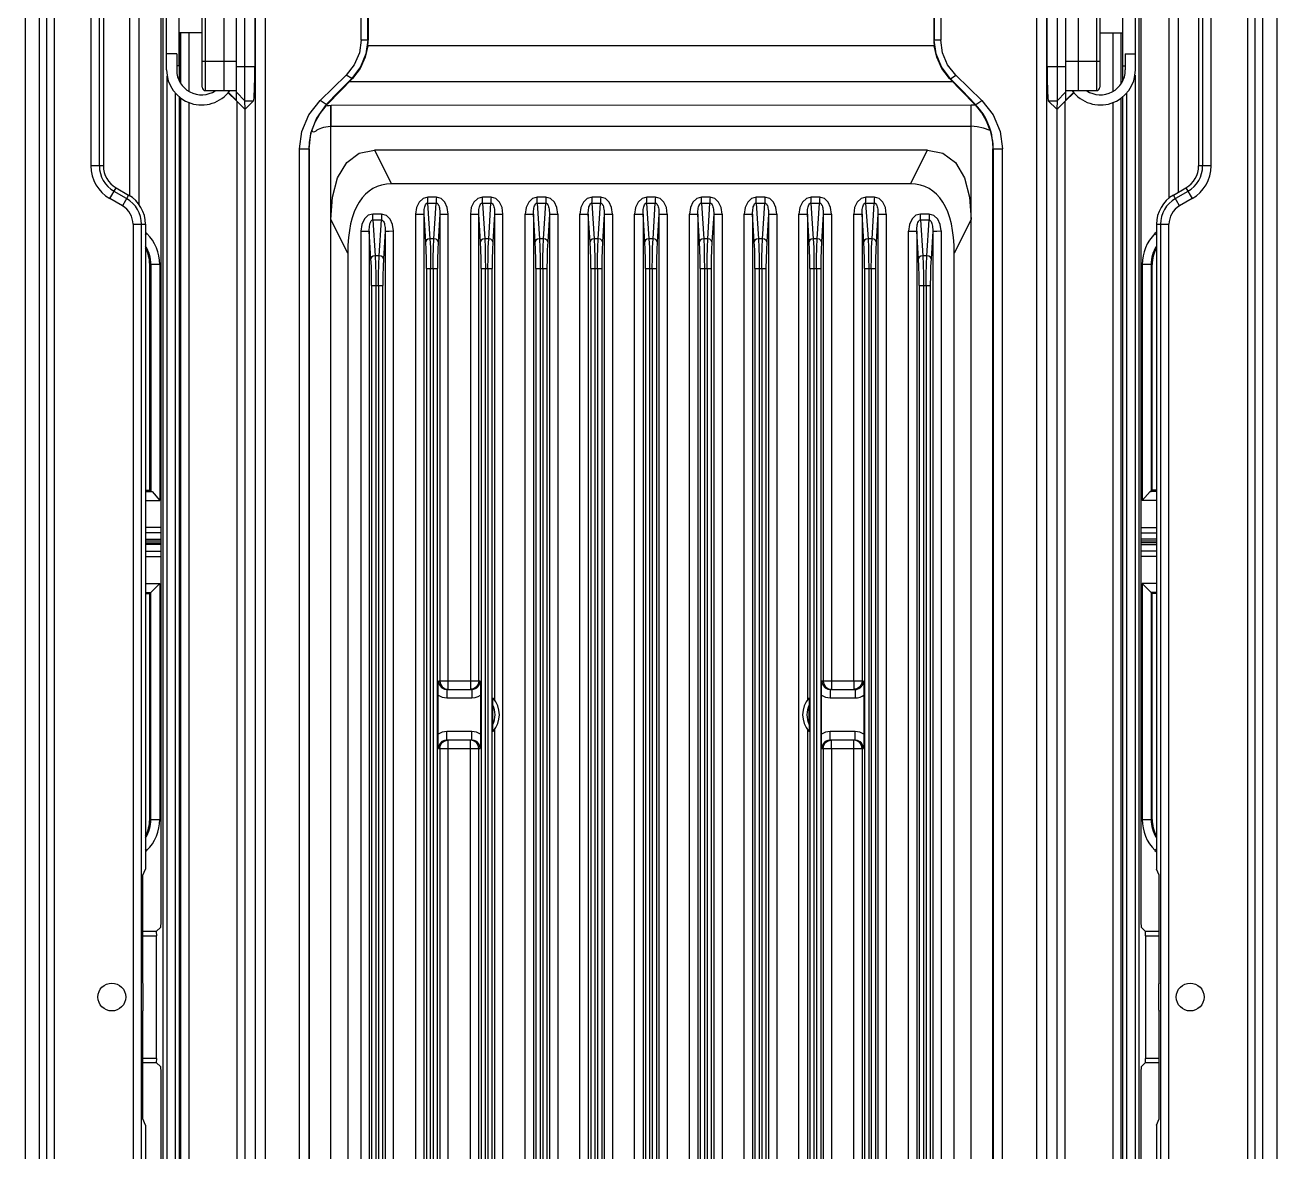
# Model space of a CAD drawing. Header units: millimetres. Extents: x -3132 to 28633, y 682 to 5849.
# Drawn here: x 23236.6 to 23385.2, y 2763.4 to 2897.1 of the extents above; entities that cross this region are included whole.
import ezdxf

# ---------------------------------------------------------------- set-up
doc = ezdxf.new("R2010")
doc.units = ezdxf.units.MM

# ---------------------------------------------------------------- blocks, each defined once
blk = doc.blocks.new('rtjg')
at = {"linetype": 'Continuous'}
for p, q in [((18415.09, 2752.42), (18415.09, 1775.2)), ((18416.76, 2753.42), (18416.76, 1774.2)), ((18417.67, 1775.24), (18417.67, 2752.38)), ((18561.11, 1775.24), (18561.11, 2752.38)), ((18562.02, 1774.2), (18562.02, 2753.42)), ((18563.69, 2752.42), (18563.69, 1775.2)), ((18442.39, 2659.79), (18442.39, 1966.32)), ((18443.62, 1965.24), (18443.62, 2659.79)), ((18455.81, 2659.79), (18455.81, 2573.36)), ((18522.97, 2659.79), (18522.97, 2573.36)), ((18535.16, 2659.79), (18535.16, 1965.24)), ((18536.38, 1966.32), (18536.38, 2659.79)), ((18547.53, 2617.81), (18547.53, 2469.11)), ((18547.34, 2391.65), (18547.34, 2615.97)), ((18431.25, 2469.11), (18431.25, 2614.81)), ((18431.44, 2611.8), (18431.44, 2395.82)), ((18418.59, 2401.86), (18418.59, 2605.76)), ((18560.19, 2605.76), (18560.19, 2401.86)), ((18431.89, 2569.81), (18431.89, 2602.81)), ((18433.39, 2570.31), (18433.39, 2602.81)), ((18545.39, 2570.31), (18545.39, 2602.81)), ((18546.89, 2569.81), (18546.89, 2602.81)), ((18440.19, 2566.18), (18440.19, 2601.44)), ((18441.19, 2566.17), (18441.19, 2601.44)), ((18537.59, 2601.44), (18537.59, 2566.17)), ((18538.59, 2601.44), (18538.59, 2566.18)), ((18422.91, 2600.39), (18422.91, 2558.43)), ((18423.91, 2558.43), (18423.91, 2600.39)), ((18424.39, 2600.39), (18424.39, 2558.43)), ((18436.11, 2567.76), (18436.11, 2599.86)), ((18436.51, 2567.36), (18436.51, 2600.26)), ((18438.69, 2600.26), (18438.69, 2567.36)), ((18540.09, 2600.26), (18540.09, 2567.36)), ((18542.27, 2600.26), (18542.27, 2567.36)), ((18542.67, 2599.86), (18542.67, 2567.76)), ((18554.39, 2600.39), (18554.39, 2558.43)), ((18554.87, 2600.39), (18554.87, 2558.43)), ((18555.87, 2558.43), (18555.87, 2600.39)), ((18442.36, 2597.45), (18442.36, 2570.17)), ((18455.77, 2573.36), (18455.76, 2596.89)), ((18523.02, 2596.89), (18523.01, 2573.36)), ((18536.42, 2570.17), (18536.42, 2597.45)), ((18454.99, 2573.36), (18454.99, 2594.71)), ((18523.79, 2594.71), (18523.79, 2573.36)), ((18427.54, 2554.83), (18427.54, 2587.71)), ((18428.61, 2588.49), (18428.61, 2553.79)), ((18550.9, 2554.56), (18550.9, 2587.75)), ((18551.97, 2586.98), (18551.97, 2555.3)), ((18436.11, 2574.21), (18433.39, 2574.21)), ((18433.41, 2568.51), (18433.41, 2574.21)), ((18433.56, 2574.21), (18433.56, 2568.21)), ((18434.56, 2567.27), (18434.56, 2574.21)), ((18542.67, 2574.21), (18545.39, 2574.21)), ((18544.21, 2574.21), (18544.21, 2567.27)), ((18545.21, 2568.21), (18545.21, 2574.21)), ((18545.37, 2574.21), (18545.37, 2568.51)), ((18455.77, 2573.36), (18454.99, 2573.36)), ((18523, 2572.68), (18455.78, 2572.68)), ((18523.79, 2573.36), (18522.97, 2573.36)), ((18433.09, 2571.72), (18431.89, 2571.72)), ((18433.09, 2571.72), (18433.09, 2569.81)), ((18436.11, 2570.86), (18440.19, 2570.86)), ((18538.59, 2570.86), (18542.67, 2570.86)), ((18545.69, 2571.72), (18545.69, 2569.81)), ((18545.69, 2571.72), (18546.89, 2571.72)), ((18433.39, 2570.31), (18433.09, 2570.31)), ((18442.36, 2570.17), (18440.19, 2570.17)), ((18538.59, 2570.17), (18536.42, 2570.17)), ((18545.39, 2570.31), (18545.69, 2570.31)), ((18431.96, 2396.3), (18431.96, 2569.08)), ((18450.11, 2566.19), (18453.2, 2569.19)), ((18453.95, 2568.8), (18450.98, 2565.77)), ((18453.87, 2568.81), (18453.2, 2569.19)), ((18453.59, 2568.44), (18525.19, 2568.44)), ((18453.87, 2568.81), (18453.95, 2568.8)), ((18524.83, 2568.8), (18524.91, 2568.81)), ((18524.83, 2568.8), (18527.79, 2565.77)), ((18524.95, 2568.77), (18525.57, 2569.19)), ((18525.57, 2569.19), (18528.67, 2566.19)), ((18546.84, 2569.21), (18546.84, 2392.11)), ((18432.91, 2567.1), (18432.91, 2396.28)), ((18433.41, 2396.78), (18433.41, 2566.61)), ((18433.56, 2566.49), (18433.56, 2396.54)), ((18436.51, 2567.36), (18440.19, 2567.36)), ((18440.22, 2566.12), (18439.18, 2567.15)), ((18439.2, 2567.17), (18440.19, 2566.18)), ((18440.19, 2567.17), (18441.19, 2566.17)), ((18538.59, 2567.17), (18537.59, 2566.17)), ((18539.6, 2567.15), (18538.55, 2566.11)), ((18538.59, 2567.36), (18542.27, 2567.36)), ((18538.59, 2566.18), (18539.58, 2567.17)), ((18545.21, 2392.36), (18545.21, 2566.49)), ((18545.37, 2566.61), (18545.37, 2392.6)), ((18545.87, 2392.1), (18545.87, 2567.1)), ((18434.56, 2395.97), (18434.56, 2565.94)), ((18440.22, 2566.12), (18440.22, 2395.97)), ((18441.21, 2565.16), (18441.19, 2566.17)), ((18441.19, 2566.17), (18442.22, 2566.17)), ((18441.19, 2565.16), (18441.21, 2565.16)), ((18442.22, 2566.17), (18441.22, 2565.17)), ((18441.22, 2396.44), (18441.22, 2565.17)), ((18450.85, 2565.72), (18450.11, 2566.19)), ((18450.98, 2565.77), (18450.85, 2565.73)), ((18450.98, 2565.77), (18450.92, 2565.7)), ((18451.38, 2565.63), (18451.39, 2563.13)), ((18451.39, 1961.97), (18451.39, 2565.63)), ((18451.44, 2565.64), (18527.39, 2565.66)), ((18527.39, 1964.49), (18527.39, 2565.67)), ((18527.79, 2565.77), (18527.89, 2565.66)), ((18527.88, 2565.77), (18527.79, 2565.77)), ((18527.93, 2565.73), (18528.67, 2566.19)), ((18536.53, 2566.17), (18537.57, 2565.17)), ((18536.53, 2566.17), (18537.59, 2566.17)), ((18537.56, 2565.16), (18537.56, 2392.26)), ((18537.59, 2566.17), (18537.57, 2565.16)), ((18537.57, 2565.16), (18537.58, 2565.16)), ((18538.55, 2391.78), (18538.55, 2566.11)), ((18544.21, 2565.94), (18544.21, 2391.78)), ((18451.39, 2563.13), (18527.39, 2563.13)), ((18447.66, 2329.38), (18447.66, 2560.47)), ((18447.66, 2560.47), (18448.82, 2560.47)), ((18448.77, 2560.47), (18448.77, 2329.38)), ((18448.82, 2560.47), (18448.82, 2329.38)), ((18529.96, 2329.38), (18529.96, 2560.47)), ((18529.96, 2560.47), (18530.01, 2560.47)), ((18530.01, 2560.47), (18530.01, 2329.38)), ((18530.01, 2560.47), (18531.12, 2560.47)), ((18531.12, 2329.38), (18531.12, 2560.47)), ((18456.58, 2560.31), (18458.58, 2556.3)), ((18522.2, 2560.31), (18456.58, 2560.31)), ((18520.2, 2556.3), (18522.2, 2560.31)), ((18424.39, 2558.43), (18422.91, 2558.43)), ((18555.87, 2558.43), (18554.39, 2558.43)), ((18520.2, 2556.3), (18458.58, 2556.3)), ((18425.15, 2554.55), (18425.89, 2555.83)), ((18426.65, 2553.68), (18425.15, 2554.55)), ((18427.15, 2554.55), (18425.65, 2555.41)), ((18425.89, 2555.83), (18427.39, 2554.96)), ((18427.39, 2554.96), (18426.65, 2553.68)), ((18462.89, 2554.22), (18462.89, 2554.72)), ((18463.92, 2554.72), (18462.89, 2554.72)), ((18463.92, 2554.72), (18463.89, 2554.47)), ((18463.89, 2554.47), (18463.89, 2554.02)), ((18469.39, 2554.22), (18469.39, 2554.72)), ((18470.42, 2554.72), (18469.39, 2554.72)), ((18470.42, 2554.72), (18470.39, 2554.47)), ((18470.39, 2554.47), (18470.39, 2554.02)), ((18475.89, 2554.22), (18475.89, 2554.72)), ((18476.92, 2554.72), (18475.89, 2554.72)), ((18476.92, 2554.72), (18476.89, 2554.47)), ((18476.89, 2554.47), (18476.89, 2554.02)), ((18482.39, 2554.22), (18482.39, 2554.72)), ((18483.42, 2554.72), (18482.39, 2554.72)), ((18483.42, 2554.72), (18483.39, 2554.47)), ((18483.39, 2554.47), (18483.39, 2554.02)), ((18488.89, 2554.22), (18488.89, 2554.72)), ((18489.92, 2554.72), (18488.89, 2554.72)), ((18489.92, 2554.72), (18489.89, 2554.47)), ((18489.89, 2554.47), (18489.89, 2554.02)), ((18496.42, 2554.72), (18495.39, 2554.72)), ((18496.42, 2554.72), (18496.39, 2554.47)), ((18496.39, 2554.47), (18496.39, 2554.02)), ((18501.89, 2554.22), (18501.89, 2554.72)), ((18502.92, 2554.72), (18501.89, 2554.72)), ((18502.92, 2554.72), (18502.89, 2554.47)), ((18502.89, 2554.47), (18502.89, 2554.02)), ((18508.39, 2554.22), (18508.39, 2554.72)), ((18509.42, 2554.72), (18508.39, 2554.72)), ((18509.42, 2554.72), (18509.39, 2554.47)), ((18509.39, 2554.47), (18509.39, 2554.02)), ((18514.89, 2554.22), (18514.89, 2554.72)), ((18515.92, 2554.72), (18514.89, 2554.72)), ((18515.92, 2554.72), (18515.89, 2554.47)), ((18515.89, 2554.47), (18515.89, 2554.02)), ((18551.39, 2554.96), (18552.89, 2555.83)), ((18552.13, 2553.68), (18551.39, 2554.96)), ((18553.13, 2555.41), (18551.63, 2554.55)), ((18553.63, 2554.55), (18552.13, 2553.68)), ((18552.89, 2555.83), (18553.63, 2554.55)), ((18462.87, 2554.02), (18462.89, 2554.22)), ((18462.87, 2554.02), (18463.15, 2549.77)), ((18462.87, 2554.02), (18463.89, 2554.02)), ((18463.63, 2549.77), (18463.89, 2554.02)), ((18469.37, 2554.02), (18469.39, 2554.22)), ((18469.37, 2554.02), (18469.65, 2549.77)), ((18469.37, 2554.02), (18470.39, 2554.02)), ((18470.13, 2549.77), (18470.39, 2554.02)), ((18475.87, 2554.02), (18475.89, 2554.22)), ((18475.87, 2554.02), (18476.15, 2549.77)), ((18475.87, 2554.02), (18476.89, 2554.02)), ((18476.63, 2549.77), (18476.89, 2554.02)), ((18482.37, 2554.02), (18482.39, 2554.22)), ((18482.37, 2554.02), (18482.65, 2549.77)), ((18482.37, 2554.02), (18483.39, 2554.02)), ((18483.13, 2549.77), (18483.39, 2554.02)), ((18488.87, 2554.02), (18488.89, 2554.22)), ((18488.87, 2554.02), (18489.15, 2549.77)), ((18488.87, 2554.02), (18489.89, 2554.02)), ((18489.63, 2549.77), (18489.89, 2554.02)), ((18495.37, 2554.02), (18495.65, 2549.77)), ((18495.37, 2554.02), (18496.39, 2554.02)), ((18496.13, 2549.77), (18496.39, 2554.02)), ((18501.87, 2554.02), (18501.89, 2554.22)), ((18501.87, 2554.02), (18502.15, 2549.77)), ((18501.87, 2554.02), (18502.89, 2554.02)), ((18502.63, 2549.77), (18502.89, 2554.02)), ((18508.37, 2554.02), (18508.39, 2554.22)), ((18508.37, 2554.02), (18508.65, 2549.77)), ((18508.37, 2554.02), (18509.39, 2554.02)), ((18509.13, 2549.77), (18509.39, 2554.02)), ((18514.87, 2554.02), (18514.89, 2554.22)), ((18514.87, 2554.02), (18515.15, 2549.77)), ((18514.87, 2554.02), (18515.89, 2554.02)), ((18515.63, 2549.77), (18515.89, 2554.02)), ((18427.91, 2551.5), (18427.91, 2410.12)), ((18427.91, 2551.5), (18429.39, 2551.5)), ((18428.91, 2410.12), (18428.91, 2551.5)), ((18429.39, 2551.5), (18429.39, 2474.98)), ((18453.39, 2548.07), (18451.39, 2552.08)), ((18456.37, 2552.02), (18456.39, 2552.22)), ((18456.37, 2552.02), (18456.65, 2547.77)), ((18456.37, 2552.02), (18457.39, 2552.02)), ((18456.39, 2552.22), (18456.39, 2552.72)), ((18457.42, 2552.72), (18456.39, 2552.72)), ((18457.13, 2547.77), (18457.39, 2552.02)), ((18457.42, 2552.72), (18457.39, 2552.47)), ((18457.39, 2552.47), (18457.39, 2552.02)), ((18461.45, 2552.7), (18461.45, 2277.94)), ((18461.45, 2552.7), (18462.45, 2552.7)), ((18462.65, 2549.42), (18462.45, 2552.7)), ((18462.45, 2277.94), (18462.45, 2552.7)), ((18464.33, 2552.7), (18464.13, 2549.42)), ((18464.33, 2552.7), (18464.33, 2497.31)), ((18465.32, 2496.31), (18465.32, 2552.72)), ((18467.95, 2552.7), (18467.95, 2497.31)), ((18467.95, 2552.7), (18468.95, 2552.7)), ((18469.15, 2549.42), (18468.95, 2552.7)), ((18468.95, 2497.31), (18468.95, 2552.7)), ((18470.83, 2552.7), (18470.63, 2549.42)), ((18470.83, 2552.7), (18470.83, 2495.05)), ((18471.82, 2277.94), (18471.82, 2552.72)), ((18474.45, 2277.94), (18474.45, 2552.7)), ((18474.45, 2552.7), (18475.45, 2552.7)), ((18475.65, 2549.42), (18475.45, 2552.7)), ((18475.45, 2552.7), (18475.45, 2277.94)), ((18477.33, 2552.7), (18477.13, 2549.42)), ((18477.33, 2552.7), (18477.33, 2277.94)), ((18478.32, 2552.72), (18478.32, 2277.94)), ((18480.95, 2277.94), (18480.95, 2552.7)), ((18480.95, 2552.7), (18481.95, 2552.7)), ((18481.95, 2552.7), (18481.95, 2277.94)), ((18482.15, 2549.42), (18481.95, 2552.7)), ((18483.83, 2552.7), (18483.63, 2549.42)), ((18483.83, 2552.7), (18483.83, 2277.94)), ((18484.82, 2552.72), (18484.82, 2277.94)), ((18487.45, 2277.94), (18487.45, 2552.7)), ((18487.45, 2552.7), (18488.45, 2552.7)), ((18488.45, 2552.7), (18488.45, 2277.94)), ((18488.65, 2549.42), (18488.45, 2552.7)), ((18490.33, 2552.7), (18490.13, 2549.42)), ((18490.33, 2552.7), (18490.33, 2277.94)), ((18491.32, 2552.72), (18491.32, 2277.94)), ((18493.95, 2277.94), (18493.95, 2552.7)), ((18493.95, 2552.7), (18494.95, 2552.7)), ((18495.15, 2549.42), (18494.95, 2552.7)), ((18494.95, 2552.7), (18494.95, 2277.94)), ((18496.83, 2552.7), (18496.63, 2549.42)), ((18496.83, 2552.7), (18496.83, 2277.94)), ((18497.82, 2552.72), (18497.82, 2277.94)), ((18500.45, 2277.94), (18500.45, 2552.7)), ((18500.45, 2552.7), (18501.45, 2552.7)), ((18501.65, 2549.42), (18501.45, 2552.7)), ((18501.45, 2552.7), (18501.45, 2277.94)), ((18503.33, 2552.7), (18503.13, 2549.42)), ((18503.33, 2552.7), (18503.33, 2277.94)), ((18504.32, 2552.72), (18504.32, 2277.94)), ((18506.95, 2277.94), (18506.95, 2552.7)), ((18506.95, 2552.7), (18507.95, 2552.7)), ((18508.15, 2549.42), (18507.95, 2552.7)), ((18507.95, 2552.7), (18507.95, 2495.05)), ((18509.83, 2552.7), (18509.63, 2549.42)), ((18509.83, 2552.7), (18509.83, 2497.31)), ((18510.82, 2552.72), (18510.82, 2496.31)), ((18513.45, 2497.31), (18513.45, 2552.7)), ((18513.45, 2552.7), (18514.45, 2552.7)), ((18514.45, 2552.7), (18514.45, 2497.31)), ((18514.65, 2549.42), (18514.45, 2552.7)), ((18516.33, 2552.7), (18516.13, 2549.42)), ((18516.33, 2552.7), (18516.33, 2277.94)), ((18517.32, 2552.72), (18517.32, 2277.94)), ((18521.37, 2552.02), (18521.39, 2552.22)), ((18521.37, 2552.02), (18521.65, 2547.77)), ((18521.37, 2552.02), (18522.39, 2552.02)), ((18521.39, 2552.22), (18521.39, 2552.72)), ((18522.42, 2552.72), (18521.39, 2552.72)), ((18522.13, 2547.77), (18522.39, 2552.02)), ((18522.42, 2552.72), (18522.39, 2552.47)), ((18522.39, 2552.47), (18522.39, 2552.02)), ((18527.39, 2552.08), (18525.39, 2548.07)), ((18549.39, 2551.5), (18549.39, 2474.98)), ((18549.39, 2551.5), (18550.87, 2551.5)), ((18549.87, 2551.5), (18549.87, 2410.12)), ((18550.87, 2410.12), (18550.87, 2551.5)), ((18429.56, 2550.39), (18429.39, 2550.57)), ((18429.39, 2550.22), (18429.56, 2550.39)), ((18454.95, 2550.7), (18454.95, 1976.9)), ((18454.95, 2550.7), (18455.95, 2550.7)), ((18455.95, 2550.7), (18455.95, 1976.92)), ((18456.15, 2547.42), (18455.95, 2550.7)), ((18457.83, 2550.7), (18457.63, 2547.42)), ((18457.83, 2550.7), (18457.83, 2275.76)), ((18458.83, 2275.76), (18458.82, 2550.72)), ((18519.95, 2275.76), (18519.95, 2550.7)), ((18519.95, 2550.7), (18520.95, 2550.7)), ((18520.95, 2550.7), (18520.95, 2275.76)), ((18521.15, 2547.42), (18520.95, 2550.7)), ((18522.83, 2550.7), (18522.63, 2547.42)), ((18522.83, 2550.7), (18522.83, 1976.92)), ((18523.82, 2550.72), (18523.82, 1976.92)), ((18549.39, 2550.57), (18549.21, 2550.39)), ((18549.21, 2550.39), (18549.39, 2550.22)), ((18463.63, 2549.77), (18463.15, 2549.77)), ((18470.13, 2549.77), (18469.65, 2549.77)), ((18476.63, 2549.77), (18476.15, 2549.77)), ((18483.13, 2549.77), (18482.65, 2549.77)), ((18489.63, 2549.77), (18489.15, 2549.77)), ((18496.13, 2549.77), (18495.65, 2549.77)), ((18502.63, 2549.77), (18502.15, 2549.77)), ((18509.13, 2549.77), (18508.65, 2549.77)), ((18515.63, 2549.77), (18515.15, 2549.77)), ((18453.39, 2548.07), (18453.39, 1979.55)), ((18457.13, 2547.77), (18456.65, 2547.77)), ((18522.13, 2547.77), (18521.65, 2547.77)), ((18525.39, 1979.55), (18525.39, 2548.07)), ((18429.89, 2519.94), (18429.89, 2546.73)), ((18431.08, 2546.73), (18429.89, 2546.73)), ((18430.03, 2546.73), (18430.03, 2519.81)), ((18431.08, 2546.73), (18431.08, 2518.72)), ((18462.73, 2546.24), (18462.73, 2282.63)), ((18462.73, 2546.24), (18464.04, 2546.24)), ((18463.23, 2282.63), (18463.23, 2546.24)), ((18463.54, 2546.24), (18463.54, 2282.63)), ((18464.04, 2282.63), (18464.04, 2546.24)), ((18469.23, 2546.24), (18469.23, 2282.63)), ((18469.23, 2546.24), (18470.54, 2546.24)), ((18469.73, 2282.63), (18469.73, 2546.24)), ((18470.04, 2546.24), (18470.04, 2282.63)), ((18470.54, 2282.63), (18470.54, 2546.24)), ((18475.73, 2546.24), (18475.73, 2282.63)), ((18475.73, 2546.24), (18477.04, 2546.24)), ((18476.23, 2546.24), (18476.23, 2282.63)), ((18476.54, 2546.24), (18476.54, 2282.63)), ((18477.04, 2546.24), (18477.04, 2282.63)), ((18482.23, 2546.24), (18482.23, 2282.63)), ((18482.23, 2546.24), (18483.54, 2546.24)), ((18482.73, 2546.24), (18482.73, 2282.63)), ((18483.04, 2546.24), (18483.04, 2282.63)), ((18483.54, 2546.24), (18483.54, 2282.63)), ((18488.73, 2546.24), (18488.73, 2282.63)), ((18488.73, 2546.24), (18490.04, 2546.24)), ((18489.23, 2546.24), (18489.23, 2282.63)), ((18489.54, 2546.24), (18489.54, 2282.63)), ((18490.04, 2546.24), (18490.04, 2282.63)), ((18495.23, 2546.24), (18495.23, 2282.63)), ((18495.23, 2546.24), (18496.54, 2546.24)), ((18495.73, 2546.24), (18495.73, 2282.63)), ((18496.04, 2546.24), (18496.04, 2282.63)), ((18496.54, 2546.24), (18496.54, 2282.63)), ((18501.73, 2546.24), (18501.73, 2282.63)), ((18501.73, 2546.24), (18503.04, 2546.24)), ((18502.23, 2546.24), (18502.23, 2282.63)), ((18502.54, 2546.24), (18502.54, 2282.63)), ((18503.04, 2546.24), (18503.04, 2282.63)), ((18508.23, 2546.24), (18508.23, 2282.63)), ((18508.23, 2546.24), (18509.54, 2546.24)), ((18508.73, 2546.24), (18508.73, 2282.63)), ((18509.04, 2546.24), (18509.04, 2282.63)), ((18509.54, 2546.24), (18509.54, 2282.63)), ((18514.73, 2546.24), (18514.73, 2282.63)), ((18514.73, 2546.24), (18516.04, 2546.24)), ((18515.23, 2546.24), (18515.23, 2282.63)), ((18515.54, 2546.24), (18515.54, 2282.63)), ((18516.04, 2546.24), (18516.04, 2282.63)), ((18547.7, 2546.73), (18547.7, 2518.72)), ((18548.88, 2546.73), (18547.7, 2546.73)), ((18548.75, 2546.73), (18548.75, 2519.81)), ((18548.88, 2519.94), (18548.88, 2546.73)), ((18456.23, 2544.24), (18456.23, 1983.38)), ((18456.23, 2544.24), (18457.54, 2544.24)), ((18456.73, 2544.24), (18456.73, 1983.38)), ((18457.04, 2544.24), (18457.04, 2275.52)), ((18457.54, 2275.52), (18457.54, 2544.24)), ((18521.23, 2544.24), (18521.23, 2275.52)), ((18521.23, 2544.24), (18522.54, 2544.24)), ((18521.73, 2544.24), (18521.73, 2275.52)), ((18522.04, 2544.24), (18522.04, 1983.38)), ((18522.54, 2544.24), (18522.54, 1983.38)), ((18429.39, 2519.94), (18429.89, 2519.94)), ((18429.39, 2519.8), (18430.16, 2519.8)), ((18429.89, 2519.94), (18430.03, 2519.81)), ((18430.03, 2519.81), (18430.16, 2519.8)), ((18430.16, 2519.8), (18431.08, 2518.72)), ((18548.62, 2519.8), (18547.7, 2518.72)), ((18548.62, 2519.8), (18548.75, 2519.81)), ((18549.39, 2519.8), (18548.62, 2519.8)), ((18548.75, 2519.81), (18548.88, 2519.94)), ((18549.39, 2519.94), (18548.88, 2519.94)), ((18429.39, 2518.72), (18431.08, 2518.72)), ((18549.39, 2518.72), (18547.7, 2518.72)), ((18431.25, 2515.53), (18429.39, 2515.53)), ((18431.25, 2514.91), (18429.39, 2514.91)), ((18547.53, 2515.53), (18549.39, 2515.53)), ((18547.53, 2514.91), (18549.39, 2514.91)), ((18429.39, 2514.13), (18431.25, 2514.13)), ((18431.25, 2513.91), (18429.39, 2513.91)), ((18429.39, 2513.71), (18431.25, 2513.71)), ((18431.25, 2513.49), (18429.39, 2513.49)), ((18549.39, 2514.13), (18547.53, 2514.13)), ((18549.39, 2513.91), (18547.53, 2513.91)), ((18549.39, 2513.71), (18547.53, 2513.71)), ((18547.53, 2513.49), (18549.39, 2513.49)), ((18429.39, 2512.71), (18431.25, 2512.71)), ((18429.39, 2512.09), (18431.25, 2512.09)), ((18549.39, 2512.71), (18547.53, 2512.71)), ((18549.39, 2512.09), (18547.53, 2512.09)), ((18429.39, 2508.9), (18431.08, 2508.9)), ((18431.08, 2508.9), (18431.08, 2480.89)), ((18547.7, 2508.9), (18547.7, 2480.89)), ((18549.39, 2508.9), (18547.7, 2508.9)), ((18429.39, 2507.81), (18430.02, 2507.81)), ((18429.39, 2507.68), (18429.89, 2507.68)), ((18429.89, 2507.68), (18430.03, 2507.82)), ((18429.89, 2480.89), (18429.89, 2507.68)), ((18430.03, 2480.89), (18430.02, 2507.82)), ((18548.76, 2507.82), (18548.75, 2480.89)), ((18549.39, 2507.82), (18548.76, 2507.82)), ((18548.88, 2480.89), (18548.88, 2507.68)), ((18549.39, 2507.68), (18548.88, 2507.68)), ((18464.14, 2496.91), (18464.17, 2497.31)), ((18469.11, 2497.31), (18464.17, 2497.31)), ((18509.64, 2496.91), (18509.67, 2497.31)), ((18514.61, 2497.31), (18509.67, 2497.31)), ((18464.11, 2491), (18464.11, 2495.62)), ((18464.94, 2496.39), (18465.18, 2496.34)), ((18465.17, 2496.31), (18465.17, 2495.31)), ((18465.17, 2496.31), (18468.11, 2496.31)), ((18465.17, 2495.31), (18468.11, 2495.31)), ((18467.95, 2496.39), (18467.95, 2496.31)), ((18468.33, 2496.39), (18468.1, 2496.34)), ((18468.11, 2496.31), (18468.11, 2495.31)), ((18469.17, 2496.04), (18469.17, 2495.62)), ((18469.17, 2495.62), (18469.17, 2491)), ((18509.61, 2491), (18509.61, 2495.62)), ((18510.44, 2496.39), (18510.68, 2496.34)), ((18510.67, 2496.31), (18510.67, 2495.31)), ((18510.67, 2496.31), (18513.61, 2496.31)), ((18510.67, 2495.31), (18513.61, 2495.31)), ((18513.45, 2496.39), (18513.45, 2496.31)), ((18513.83, 2496.39), (18513.6, 2496.34)), ((18513.61, 2496.31), (18513.61, 2495.31)), ((18514.67, 2496.04), (18514.67, 2495.62)), ((18514.67, 2495.62), (18514.67, 2491)), ((18470.61, 2492.16), (18470.61, 2494.46)), ((18508.17, 2492.16), (18508.17, 2494.46)), ((18464.11, 2490.58), (18464.11, 2491)), ((18465.17, 2490.31), (18465.17, 2491.31)), ((18468.11, 2491.31), (18465.17, 2491.31)), ((18468.11, 2490.31), (18468.11, 2491.31)), ((18470.83, 2491.57), (18470.83, 2336.05)), ((18507.95, 2491.57), (18507.95, 2336.05)), ((18509.61, 2490.58), (18509.61, 2491)), ((18510.67, 2490.31), (18510.67, 2491.31)), ((18513.61, 2491.31), (18510.67, 2491.31)), ((18513.61, 2490.31), (18513.61, 2491.31)), ((18464.17, 2489.31), (18469.11, 2489.31)), ((18464.33, 2489.31), (18464.33, 2338.31)), ((18464.95, 2490.23), (18465.18, 2490.28)), ((18468.11, 2490.31), (18465.17, 2490.31)), ((18465.33, 2490.23), (18465.32, 2490.31)), ((18465.32, 2337.31), (18465.32, 2489.31)), ((18467.95, 2338.31), (18467.95, 2490.31)), ((18468.33, 2490.23), (18468.1, 2490.28)), ((18468.95, 2338.31), (18468.95, 2489.31)), ((18469.14, 2489.71), (18469.11, 2489.31)), ((18509.67, 2489.31), (18514.61, 2489.31)), ((18509.83, 2489.31), (18509.83, 2338.31)), ((18510.45, 2490.23), (18510.68, 2490.28)), ((18513.61, 2490.31), (18510.67, 2490.31)), ((18510.83, 2490.23), (18510.82, 2490.31)), ((18510.82, 2489.31), (18510.82, 2337.31)), ((18513.45, 2338.31), (18513.45, 2490.31)), ((18513.83, 2490.23), (18513.6, 2490.28)), ((18514.45, 2489.31), (18514.45, 2338.31)), ((18514.64, 2489.71), (18514.61, 2489.31)), ((18429.89, 2480.89), (18431.08, 2480.89)), ((18547.7, 2480.89), (18548.88, 2480.89)), ((18429.56, 2477.22), (18429.39, 2477.4)), ((18429.39, 2477.05), (18429.56, 2477.22)), ((18549.39, 2477.4), (18549.21, 2477.22)), ((18549.21, 2477.22), (18549.39, 2477.05)), ((18429.09, 2474.26), (18429.39, 2474.98)), ((18429.09, 2461.47), (18429.09, 2474.26)), ((18549.69, 2474.26), (18549.39, 2474.98)), ((18549.69, 2461.47), (18549.69, 2474.26)), ((18430.67, 2467.57), (18429.09, 2467.57)), ((18429.09, 2467.09), (18430.69, 2467.09)), ((18430.67, 2467.57), (18431.19, 2468.09)), ((18430.67, 2467.57), (18430.69, 2467.09)), ((18430.69, 2452.53), (18430.69, 2467.09)), ((18547.59, 2468.09), (18548.1, 2467.57)), ((18548.09, 2467.09), (18548.1, 2467.57)), ((18548.09, 2467.09), (18548.09, 2452.53)), ((18548.09, 2467.09), (18549.69, 2467.09)), ((18549.69, 2467.57), (18548.1, 2467.57)), ((18429.11, 2461.37), (18429.09, 2461.47)), ((18429.11, 2458.25), (18429.11, 2461.37)), ((18549.69, 2461.47), (18549.67, 2461.37)), ((18549.67, 2458.25), (18549.67, 2461.37)), ((18429.09, 2458.15), (18429.11, 2458.25)), ((18429.09, 2445.36), (18429.09, 2458.15)), ((18549.67, 2458.25), (18549.69, 2458.15)), ((18549.69, 2445.36), (18549.69, 2458.15)), ((18430.69, 2452.53), (18429.09, 2452.53)), ((18429.09, 2452.05), (18430.67, 2452.05)), ((18430.69, 2452.53), (18430.67, 2452.05)), ((18431.19, 2451.53), (18430.67, 2452.05)), ((18548.1, 2452.05), (18547.59, 2451.53)), ((18548.1, 2452.05), (18548.09, 2452.53)), ((18549.69, 2452.53), (18548.09, 2452.53)), ((18548.1, 2452.05), (18549.69, 2452.05)), ((18431.25, 2392.81), (18431.25, 2450.51)), ((18547.53, 2450.51), (18547.53, 2389.81)), ((18429.39, 2444.63), (18429.09, 2445.36)), ((18429.39, 2444.63), (18429.39, 2410.12)), ((18549.39, 2444.63), (18549.69, 2445.36)), ((18549.39, 2444.63), (18549.39, 2410.12))]:
    blk.add_line(p, q, dxfattribs=at)
for points in [[(18454.99, 2573.36), (18454.77, 2571.83), (18454.16, 2570.41), (18453.2, 2569.19)], [(18455.76, 2573.36), (18455.55, 2571.72), (18454.91, 2570.17), (18453.87, 2568.81)], [(18455.78, 2572.68), (18455.48, 2571.32), (18454.87, 2570), (18453.95, 2568.8)], [(18524.83, 2568.8), (18523.91, 2570), (18523.3, 2571.32), (18523, 2572.68)], [(18524.91, 2568.81), (18523.86, 2570.18), (18523.23, 2571.72), (18523.02, 2573.36)], [(18525.57, 2569.19), (18524.6, 2570.43), (18524, 2571.85), (18523.79, 2573.36)], [(18536.42, 2570.17), (18536.43, 2568.67), (18536.46, 2567.39), (18536.5, 2566.52), (18536.55, 2566.17)], [(18453.87, 2568.81), (18452.33, 2567.24), (18450.85, 2565.73)], [(18527.88, 2565.77), (18526.36, 2567.33), (18524.91, 2568.81)], [(18440.21, 2566.11), (18440.51, 2565.82), (18440.76, 2565.58), (18440.95, 2565.39), (18441.1, 2565.25), (18441.19, 2565.16)], [(18447.66, 2560.47), (18447.94, 2562.51), (18448.76, 2564.47), (18450.11, 2566.19)], [(18450.85, 2565.72), (18449.68, 2564.1), (18448.99, 2562.29), (18448.77, 2560.47)], [(18450.79, 2565.57), (18450.09, 2564.66), (18449.54, 2563.69), (18449.15, 2562.67)], [(18450.92, 2565.7), (18450.86, 2565.64), (18450.79, 2565.57)], [(18450.79, 2565.57), (18451.01, 2565.58), (18451.2, 2565.59), (18451.44, 2565.64)], [(18527.39, 2565.66), (18527.56, 2565.67), (18527.73, 2565.67), (18527.89, 2565.66)], [(18530.01, 2560.47), (18530.01, 2560.74), (18529.99, 2561.04), (18529.96, 2561.38), (18529.9, 2561.74), (18529.83, 2562.13), (18529.72, 2562.56), (18529.58, 2563.02), (18529.38, 2563.51), (18529.13, 2564.04), (18528.81, 2564.59), (18528.4, 2565.17), (18527.88, 2565.77)], [(18529.64, 2562.64), (18529.22, 2563.72), (18528.64, 2564.74), (18527.89, 2565.66)], [(18528.67, 2566.19), (18530.02, 2564.47), (18530.84, 2562.51), (18531.12, 2560.47)], [(18537.58, 2565.16), (18537.68, 2565.25), (18537.82, 2565.39), (18538.02, 2565.58), (18538.27, 2565.82), (18538.55, 2566.11)], [(18448.82, 2560.47), (18448.85, 2561.21), (18448.96, 2561.95), (18449.15, 2562.67)], [(18449.15, 2562.67), (18449.22, 2562.53), (18449.35, 2562.48), (18449.5, 2562.52), (18449.65, 2562.6), (18449.78, 2562.7), (18449.93, 2562.8), (18450.12, 2562.88), (18450.33, 2562.96), (18450.56, 2563.02), (18450.8, 2563.07), (18451.07, 2563.1), (18451.39, 2563.13)], [(18529.64, 2562.64), (18528.87, 2562.91), (18528.12, 2563.08), (18527.39, 2563.13)], [(18529.64, 2562.64), (18529.82, 2561.93), (18529.92, 2561.2), (18529.96, 2560.47)], [(18451.39, 2552.08), (18451.58, 2554.72), (18452.19, 2557.02), (18453.27, 2558.84), (18454.76, 2559.95), (18456.58, 2560.31)], [(18522.2, 2560.31), (18524.04, 2559.93), (18525.52, 2558.83), (18526.59, 2557.03), (18527.2, 2554.73), (18527.39, 2552.08)], [(18462.89, 2554.72), (18462.33, 2554.57), (18461.87, 2554.14), (18461.56, 2553.49), (18461.45, 2552.7)], [(18465.32, 2552.72), (18465.21, 2553.49), (18464.92, 2554.12), (18464.48, 2554.55), (18463.92, 2554.72)], [(18469.39, 2554.72), (18468.83, 2554.57), (18468.37, 2554.14), (18468.06, 2553.49), (18467.95, 2552.7)], [(18471.82, 2552.72), (18471.71, 2553.49), (18471.42, 2554.12), (18470.98, 2554.55), (18470.42, 2554.72)], [(18475.89, 2554.72), (18475.33, 2554.57), (18474.87, 2554.14), (18474.56, 2553.49), (18474.45, 2552.7)], [(18478.32, 2552.72), (18478.21, 2553.49), (18477.92, 2554.12), (18477.48, 2554.55), (18476.92, 2554.72)], [(18482.39, 2554.72), (18481.83, 2554.57), (18481.37, 2554.14), (18481.06, 2553.49), (18480.95, 2552.7)], [(18484.82, 2552.72), (18484.71, 2553.49), (18484.42, 2554.12), (18483.98, 2554.55), (18483.42, 2554.72)], [(18488.89, 2554.72), (18488.33, 2554.57), (18487.87, 2554.14), (18487.56, 2553.49), (18487.45, 2552.7)], [(18491.32, 2552.72), (18491.21, 2553.49), (18490.92, 2554.12), (18490.48, 2554.55), (18489.92, 2554.72)], [(18495.39, 2554.72), (18494.83, 2554.57), (18494.37, 2554.14), (18494.06, 2553.49), (18493.95, 2552.7)], [(18495.37, 2554.02), (18495.39, 2554.22), (18495.39, 2554.72)], [(18497.82, 2552.72), (18497.71, 2553.49), (18497.42, 2554.12), (18496.98, 2554.55), (18496.42, 2554.72)], [(18501.89, 2554.72), (18501.33, 2554.57), (18500.87, 2554.14), (18500.56, 2553.49), (18500.45, 2552.7)], [(18504.32, 2552.72), (18504.21, 2553.49), (18503.92, 2554.12), (18503.48, 2554.55), (18502.92, 2554.72)], [(18508.39, 2554.72), (18507.83, 2554.57), (18507.37, 2554.14), (18507.06, 2553.49), (18506.95, 2552.7)], [(18510.82, 2552.72), (18510.71, 2553.49), (18510.42, 2554.12), (18509.98, 2554.55), (18509.42, 2554.72)], [(18514.89, 2554.72), (18514.33, 2554.57), (18513.87, 2554.14), (18513.56, 2553.49), (18513.45, 2552.7)], [(18517.32, 2552.72), (18517.21, 2553.49), (18516.92, 2554.12), (18516.48, 2554.55), (18515.92, 2554.72)], [(18462.45, 2552.7), (18462.45, 2552.91), (18462.46, 2553.1), (18462.47, 2553.27), (18462.5, 2553.43), (18462.53, 2553.57), (18462.58, 2553.7), (18462.63, 2553.82), (18462.69, 2553.91), (18462.77, 2553.99), (18462.87, 2554.02)], [(18463.89, 2554.02), (18463.99, 2553.99), (18464.08, 2553.93), (18464.14, 2553.83), (18464.2, 2553.72), (18464.24, 2553.59), (18464.27, 2553.44), (18464.3, 2553.28), (18464.32, 2553.11), (18464.33, 2552.91), (18464.33, 2552.7)], [(18468.95, 2552.7), (18468.95, 2552.91), (18468.96, 2553.1), (18468.97, 2553.27), (18469, 2553.43), (18469.03, 2553.57), (18469.08, 2553.7), (18469.13, 2553.82), (18469.19, 2553.91), (18469.27, 2553.99), (18469.37, 2554.02)], [(18470.39, 2554.02), (18470.49, 2553.99), (18470.58, 2553.93), (18470.64, 2553.83), (18470.7, 2553.72), (18470.74, 2553.59), (18470.77, 2553.44), (18470.8, 2553.28), (18470.82, 2553.11), (18470.83, 2552.91), (18470.83, 2552.7)], [(18475.45, 2552.7), (18475.45, 2552.91), (18475.46, 2553.1), (18475.47, 2553.27), (18475.5, 2553.43), (18475.53, 2553.57), (18475.58, 2553.7), (18475.63, 2553.82), (18475.69, 2553.91), (18475.77, 2553.99), (18475.87, 2554.02)], [(18476.89, 2554.02), (18476.99, 2553.99), (18477.08, 2553.93), (18477.14, 2553.83), (18477.2, 2553.72), (18477.24, 2553.59), (18477.27, 2553.44), (18477.3, 2553.28), (18477.32, 2553.11), (18477.33, 2552.91), (18477.33, 2552.7)], [(18481.95, 2552.7), (18481.95, 2552.91), (18481.96, 2553.1), (18481.97, 2553.27), (18482, 2553.43), (18482.03, 2553.57), (18482.08, 2553.7), (18482.13, 2553.82), (18482.19, 2553.91), (18482.27, 2553.99), (18482.37, 2554.02)], [(18483.39, 2554.02), (18483.49, 2553.99), (18483.58, 2553.93), (18483.64, 2553.83), (18483.7, 2553.72), (18483.74, 2553.59), (18483.77, 2553.44), (18483.8, 2553.28), (18483.82, 2553.11), (18483.83, 2552.91), (18483.83, 2552.7)], [(18488.45, 2552.7), (18488.45, 2552.91), (18488.46, 2553.1), (18488.47, 2553.27), (18488.5, 2553.43), (18488.53, 2553.57), (18488.58, 2553.7), (18488.63, 2553.82), (18488.69, 2553.91), (18488.77, 2553.99), (18488.87, 2554.02)], [(18489.89, 2554.02), (18489.99, 2553.99), (18490.08, 2553.93), (18490.14, 2553.83), (18490.2, 2553.72), (18490.24, 2553.59), (18490.27, 2553.44), (18490.3, 2553.28), (18490.32, 2553.11), (18490.33, 2552.91), (18490.33, 2552.7)], [(18494.95, 2552.7), (18494.95, 2552.91), (18494.96, 2553.1), (18494.97, 2553.27), (18495, 2553.43), (18495.03, 2553.57), (18495.08, 2553.7), (18495.13, 2553.82), (18495.19, 2553.91), (18495.27, 2553.99), (18495.37, 2554.02)], [(18496.39, 2554.02), (18496.49, 2553.99), (18496.58, 2553.93), (18496.64, 2553.83), (18496.7, 2553.72), (18496.74, 2553.59), (18496.77, 2553.44), (18496.8, 2553.28), (18496.82, 2553.11), (18496.83, 2552.91), (18496.83, 2552.7)], [(18501.45, 2552.7), (18501.45, 2552.91), (18501.46, 2553.1), (18501.47, 2553.27), (18501.5, 2553.43), (18501.53, 2553.57), (18501.58, 2553.7), (18501.63, 2553.82), (18501.69, 2553.91), (18501.77, 2553.99), (18501.87, 2554.02)], [(18502.89, 2554.02), (18502.99, 2553.99), (18503.08, 2553.93), (18503.14, 2553.83), (18503.2, 2553.72), (18503.24, 2553.59), (18503.27, 2553.44), (18503.3, 2553.28), (18503.32, 2553.11), (18503.33, 2552.91), (18503.33, 2552.7)], [(18507.95, 2552.7), (18507.95, 2552.91), (18507.96, 2553.1), (18507.97, 2553.27), (18508, 2553.43), (18508.03, 2553.57), (18508.08, 2553.7), (18508.13, 2553.82), (18508.19, 2553.91), (18508.27, 2553.99), (18508.37, 2554.02)], [(18509.39, 2554.02), (18509.49, 2553.99), (18509.58, 2553.93), (18509.64, 2553.83), (18509.7, 2553.72), (18509.74, 2553.59), (18509.77, 2553.44), (18509.8, 2553.28), (18509.82, 2553.11), (18509.83, 2552.91), (18509.83, 2552.7)], [(18514.45, 2552.7), (18514.45, 2552.91), (18514.46, 2553.1), (18514.47, 2553.27), (18514.5, 2553.43), (18514.53, 2553.57), (18514.58, 2553.7), (18514.63, 2553.82), (18514.69, 2553.91), (18514.77, 2553.99), (18514.87, 2554.02)], [(18515.89, 2554.02), (18515.99, 2553.99), (18516.08, 2553.93), (18516.14, 2553.83), (18516.2, 2553.72), (18516.24, 2553.59), (18516.27, 2553.44), (18516.3, 2553.28), (18516.32, 2553.11), (18516.33, 2552.91), (18516.33, 2552.7)], [(18456.39, 2552.72), (18455.83, 2552.57), (18455.37, 2552.14), (18455.06, 2551.49), (18454.95, 2550.7)], [(18455.95, 2550.7), (18455.95, 2550.91), (18455.96, 2551.1), (18455.97, 2551.27), (18456, 2551.43), (18456.03, 2551.57), (18456.08, 2551.7), (18456.13, 2551.82), (18456.19, 2551.91), (18456.27, 2551.99), (18456.37, 2552.02)], [(18457.39, 2552.02), (18457.49, 2551.99), (18457.58, 2551.93), (18457.64, 2551.83), (18457.7, 2551.72), (18457.74, 2551.59), (18457.77, 2551.44), (18457.8, 2551.28), (18457.82, 2551.11), (18457.83, 2550.91), (18457.83, 2550.7)], [(18458.82, 2550.72), (18458.71, 2551.49), (18458.42, 2552.12), (18457.98, 2552.55), (18457.42, 2552.72)], [(18464.33, 2552.7), (18464.83, 2552.7), (18465.32, 2552.72)], [(18470.83, 2552.7), (18471.33, 2552.7), (18471.82, 2552.72)], [(18477.33, 2552.7), (18477.83, 2552.7), (18478.32, 2552.72)], [(18483.83, 2552.7), (18484.33, 2552.7), (18484.82, 2552.72)], [(18490.33, 2552.7), (18490.83, 2552.7), (18491.32, 2552.72)], [(18496.83, 2552.7), (18497.33, 2552.7), (18497.82, 2552.72)], [(18503.33, 2552.7), (18503.83, 2552.7), (18504.32, 2552.72)], [(18509.83, 2552.7), (18510.33, 2552.7), (18510.82, 2552.72)], [(18516.33, 2552.7), (18516.83, 2552.7), (18517.32, 2552.72)], [(18521.39, 2552.72), (18520.83, 2552.57), (18520.37, 2552.14), (18520.06, 2551.49), (18519.95, 2550.7)], [(18520.95, 2550.7), (18520.95, 2550.91), (18520.96, 2551.1), (18520.97, 2551.27), (18521, 2551.43), (18521.03, 2551.57), (18521.08, 2551.7), (18521.13, 2551.82), (18521.19, 2551.91), (18521.27, 2551.99), (18521.37, 2552.02)], [(18522.39, 2552.02), (18522.49, 2551.99), (18522.58, 2551.93), (18522.64, 2551.83), (18522.7, 2551.72), (18522.74, 2551.59), (18522.77, 2551.44), (18522.8, 2551.28), (18522.82, 2551.11), (18522.83, 2550.91), (18522.83, 2550.7)], [(18523.82, 2550.72), (18523.71, 2551.49), (18523.42, 2552.12), (18522.98, 2552.55), (18522.42, 2552.72)], [(18457.83, 2550.7), (18458.33, 2550.7), (18458.82, 2550.72)], [(18522.83, 2550.7), (18523.33, 2550.7), (18523.82, 2550.72)], [(18463.15, 2549.77), (18462.91, 2549.72), (18462.73, 2549.6), (18462.65, 2549.42)], [(18462.73, 2546.24), (18462.73, 2547.4), (18462.7, 2548.49), (18462.65, 2549.42)], [(18463.15, 2549.77), (18463.2, 2548.75), (18463.22, 2547.54), (18463.23, 2546.24)], [(18463.54, 2546.24), (18463.55, 2547.54), (18463.58, 2548.75), (18463.63, 2549.77)], [(18464.13, 2549.42), (18464.05, 2549.59), (18463.88, 2549.72), (18463.63, 2549.77)], [(18464.13, 2549.42), (18464.08, 2548.49), (18464.05, 2547.4), (18464.04, 2546.24)], [(18469.65, 2549.77), (18469.41, 2549.72), (18469.23, 2549.6), (18469.15, 2549.42)], [(18469.23, 2546.24), (18469.23, 2547.4), (18469.2, 2548.49), (18469.15, 2549.42)], [(18469.65, 2549.77), (18469.7, 2548.75), (18469.72, 2547.54), (18469.73, 2546.24)], [(18470.04, 2546.24), (18470.05, 2547.54), (18470.08, 2548.75), (18470.13, 2549.77)], [(18470.63, 2549.42), (18470.55, 2549.59), (18470.38, 2549.72), (18470.13, 2549.77)], [(18470.63, 2549.42), (18470.58, 2548.49), (18470.55, 2547.4), (18470.54, 2546.24)], [(18476.15, 2549.77), (18475.91, 2549.72), (18475.73, 2549.6), (18475.65, 2549.42)], [(18475.73, 2546.24), (18475.73, 2547.4), (18475.7, 2548.49), (18475.65, 2549.42)], [(18476.15, 2549.77), (18476.2, 2548.75), (18476.22, 2547.54), (18476.23, 2546.24)], [(18476.54, 2546.24), (18476.55, 2547.54), (18476.58, 2548.75), (18476.63, 2549.77)], [(18477.13, 2549.42), (18477.05, 2549.59), (18476.88, 2549.72), (18476.63, 2549.77)], [(18477.13, 2549.42), (18477.08, 2548.49), (18477.05, 2547.4), (18477.04, 2546.24)], [(18482.65, 2549.77), (18482.41, 2549.72), (18482.23, 2549.6), (18482.15, 2549.42)], [(18482.23, 2546.24), (18482.23, 2547.4), (18482.2, 2548.49), (18482.15, 2549.42)], [(18482.65, 2549.77), (18482.7, 2548.75), (18482.72, 2547.54), (18482.73, 2546.24)], [(18483.04, 2546.24), (18483.05, 2547.54), (18483.08, 2548.75), (18483.13, 2549.77)], [(18483.63, 2549.42), (18483.55, 2549.59), (18483.38, 2549.72), (18483.13, 2549.77)], [(18483.63, 2549.42), (18483.58, 2548.49), (18483.55, 2547.4), (18483.54, 2546.24)], [(18489.15, 2549.77), (18488.91, 2549.72), (18488.73, 2549.6), (18488.65, 2549.42)], [(18488.73, 2546.24), (18488.73, 2547.4), (18488.7, 2548.49), (18488.65, 2549.42)], [(18489.15, 2549.77), (18489.2, 2548.75), (18489.22, 2547.54), (18489.23, 2546.24)], [(18489.54, 2546.24), (18489.55, 2547.54), (18489.58, 2548.75), (18489.63, 2549.77)], [(18490.13, 2549.42), (18490.05, 2549.59), (18489.88, 2549.72), (18489.63, 2549.77)], [(18490.13, 2549.42), (18490.08, 2548.49), (18490.05, 2547.4), (18490.04, 2546.24)], [(18495.65, 2549.77), (18495.41, 2549.72), (18495.23, 2549.6), (18495.15, 2549.42)], [(18495.23, 2546.24), (18495.23, 2547.4), (18495.2, 2548.49), (18495.15, 2549.42)], [(18495.65, 2549.77), (18495.7, 2548.75), (18495.72, 2547.54), (18495.73, 2546.24)], [(18496.04, 2546.24), (18496.05, 2547.54), (18496.08, 2548.75), (18496.13, 2549.77)], [(18496.63, 2549.42), (18496.55, 2549.59), (18496.38, 2549.72), (18496.13, 2549.77)], [(18496.63, 2549.42), (18496.58, 2548.49), (18496.55, 2547.4), (18496.54, 2546.24)], [(18502.15, 2549.77), (18501.91, 2549.72), (18501.73, 2549.6), (18501.65, 2549.42)], [(18501.73, 2546.24), (18501.73, 2547.4), (18501.7, 2548.49), (18501.65, 2549.42)], [(18502.15, 2549.77), (18502.2, 2548.75), (18502.22, 2547.54), (18502.23, 2546.24)], [(18502.54, 2546.24), (18502.55, 2547.54), (18502.58, 2548.75), (18502.63, 2549.77)], [(18503.13, 2549.42), (18503.05, 2549.59), (18502.88, 2549.72), (18502.63, 2549.77)], [(18503.13, 2549.42), (18503.08, 2548.49), (18503.05, 2547.4), (18503.04, 2546.24)], [(18508.65, 2549.77), (18508.41, 2549.72), (18508.23, 2549.6), (18508.15, 2549.42)], [(18508.23, 2546.24), (18508.23, 2547.4), (18508.2, 2548.49), (18508.15, 2549.42)], [(18508.65, 2549.77), (18508.7, 2548.75), (18508.72, 2547.54), (18508.73, 2546.24)], [(18509.04, 2546.24), (18509.05, 2547.54), (18509.08, 2548.75), (18509.13, 2549.77)], [(18509.63, 2549.42), (18509.55, 2549.59), (18509.38, 2549.72), (18509.13, 2549.77)], [(18509.63, 2549.42), (18509.58, 2548.49), (18509.55, 2547.4), (18509.54, 2546.24)], [(18515.15, 2549.77), (18514.91, 2549.72), (18514.73, 2549.6), (18514.65, 2549.42)], [(18514.73, 2546.24), (18514.73, 2547.4), (18514.7, 2548.49), (18514.65, 2549.42)], [(18515.15, 2549.77), (18515.2, 2548.75), (18515.22, 2547.54), (18515.23, 2546.24)], [(18515.54, 2546.24), (18515.55, 2547.54), (18515.58, 2548.75), (18515.63, 2549.77)], [(18516.13, 2549.42), (18516.05, 2549.59), (18515.88, 2549.72), (18515.63, 2549.77)], [(18516.13, 2549.42), (18516.08, 2548.49), (18516.05, 2547.4), (18516.04, 2546.24)], [(18456.65, 2547.77), (18456.41, 2547.72), (18456.23, 2547.6), (18456.15, 2547.42)], [(18456.23, 2544.24), (18456.23, 2545.4), (18456.2, 2546.49), (18456.15, 2547.42)], [(18456.65, 2547.77), (18456.7, 2546.75), (18456.72, 2545.54), (18456.73, 2544.24)], [(18457.04, 2544.24), (18457.05, 2545.54), (18457.08, 2546.75), (18457.13, 2547.77)], [(18457.63, 2547.42), (18457.55, 2547.59), (18457.38, 2547.72), (18457.13, 2547.77)], [(18457.63, 2547.42), (18457.58, 2546.49), (18457.55, 2545.4), (18457.54, 2544.24)], [(18521.65, 2547.77), (18521.41, 2547.72), (18521.23, 2547.6), (18521.15, 2547.42)], [(18521.23, 2544.24), (18521.23, 2545.4), (18521.2, 2546.49), (18521.15, 2547.42)], [(18521.65, 2547.77), (18521.7, 2546.75), (18521.72, 2545.54), (18521.73, 2544.24)], [(18522.04, 2544.24), (18522.05, 2545.54), (18522.08, 2546.75), (18522.13, 2547.77)], [(18522.63, 2547.42), (18522.55, 2547.59), (18522.38, 2547.72), (18522.13, 2547.77)], [(18522.63, 2547.42), (18522.58, 2546.49), (18522.55, 2545.4), (18522.54, 2544.24)], [(18430.02, 2507.82), (18430.37, 2508.18), (18430.73, 2508.54), (18431.08, 2508.9)], [(18548.76, 2507.82), (18548.41, 2508.18), (18548.05, 2508.53), (18547.7, 2508.9)], [(18548.75, 2507.82), (18548.79, 2507.77), (18548.88, 2507.68)], [(18464.11, 2495.62), (18464.11, 2496.05), (18464.12, 2496.49), (18464.14, 2496.91)], [(18464.17, 2497.31), (18464.22, 2497), (18464.36, 2496.72), (18464.54, 2496.53)], [(18464.33, 2497.31), (18464.4, 2496.93), (18464.62, 2496.61), (18464.94, 2496.39)], [(18464.54, 2496.53), (18464.58, 2496.5), (18464.86, 2496.36), (18465.17, 2496.31)], [(18467.95, 2497.31), (18467.95, 2496.93), (18467.95, 2496.39)], [(18468.11, 2496.31), (18468.34, 2496.34), (18468.54, 2496.41), (18468.7, 2496.5), (18468.74, 2496.53)], [(18468.95, 2497.31), (18468.87, 2496.93), (18468.65, 2496.6), (18468.33, 2496.39)], [(18468.74, 2496.53), (18468.83, 2496.61), (18468.93, 2496.73), (18469, 2496.85), (18469.05, 2496.97), (18469.09, 2497.08), (18469.11, 2497.2), (18469.11, 2497.31)], [(18469.11, 2497.31), (18469.14, 2496.9), (18469.15, 2496.48), (18469.17, 2496.04)], [(18509.61, 2495.62), (18509.61, 2496.05), (18509.62, 2496.49), (18509.64, 2496.91)], [(18509.67, 2497.31), (18509.72, 2497), (18509.86, 2496.72), (18510.04, 2496.53)], [(18509.83, 2497.31), (18509.9, 2496.93), (18510.12, 2496.61), (18510.44, 2496.39)], [(18510.04, 2496.53), (18510.08, 2496.5), (18510.36, 2496.36), (18510.67, 2496.31)], [(18513.45, 2497.31), (18513.45, 2496.93), (18513.45, 2496.39)], [(18513.61, 2496.31), (18513.78, 2496.32), (18513.94, 2496.37), (18514.07, 2496.42), (18514.19, 2496.49), (18514.24, 2496.53)], [(18514.45, 2497.31), (18514.37, 2496.93), (18514.15, 2496.6), (18513.83, 2496.39)], [(18514.24, 2496.53), (18514.28, 2496.57), (18514.36, 2496.65), (18514.43, 2496.73), (18514.49, 2496.82), (18514.53, 2496.92), (18514.57, 2497.04), (18514.6, 2497.17), (18514.61, 2497.31)], [(18514.61, 2497.31), (18514.64, 2496.9), (18514.65, 2496.48), (18514.67, 2496.04)], [(18464.11, 2495.62), (18464.61, 2495.39), (18465.17, 2495.31)], [(18468.11, 2495.31), (18468.51, 2495.35), (18468.87, 2495.46), (18469.17, 2495.62)], [(18470.61, 2494.46), (18470.61, 2494.72), (18470.61, 2494.95), (18470.62, 2495.14), (18470.63, 2495.26), (18470.64, 2495.29)], [(18508.14, 2495.29), (18508.15, 2495.26), (18508.16, 2495.14), (18508.17, 2494.95), (18508.17, 2494.72), (18508.17, 2494.46)], [(18509.61, 2495.62), (18510.11, 2495.39), (18510.67, 2495.31)], [(18513.61, 2495.31), (18513.92, 2495.33), (18514.2, 2495.4), (18514.45, 2495.5), (18514.67, 2495.62)], [(18470.64, 2491.32), (18470.63, 2491.36), (18470.62, 2491.48), (18470.61, 2491.67), (18470.61, 2491.9), (18470.61, 2492.16)], [(18508.17, 2492.16), (18508.17, 2491.9), (18508.17, 2491.67), (18508.16, 2491.48), (18508.15, 2491.36), (18508.14, 2491.32)], [(18465.17, 2491.31), (18464.62, 2491.23), (18464.11, 2491)], [(18464.17, 2489.31), (18464.14, 2489.72), (18464.12, 2490.14), (18464.11, 2490.58)], [(18469.17, 2491), (18468.66, 2491.23), (18468.11, 2491.31)], [(18469.17, 2491), (18469.17, 2490.56), (18469.15, 2490.13), (18469.14, 2489.71)], [(18510.67, 2491.31), (18510.12, 2491.23), (18509.61, 2491)], [(18509.67, 2489.31), (18509.64, 2489.72), (18509.62, 2490.14), (18509.61, 2490.58)], [(18514.67, 2491), (18514.16, 2491.23), (18513.61, 2491.31)], [(18514.67, 2491), (18514.67, 2490.56), (18514.65, 2490.13), (18514.64, 2489.71)], [(18464.54, 2490.08), (18464.36, 2489.9), (18464.22, 2489.62), (18464.17, 2489.31)], [(18464.33, 2489.31), (18464.41, 2489.69), (18464.62, 2490.02), (18464.95, 2490.23)], [(18465.17, 2490.31), (18464.86, 2490.26), (18464.58, 2490.12), (18464.54, 2490.08)], [(18465.32, 2489.31), (18465.33, 2489.69), (18465.33, 2490.23)], [(18468.74, 2490.08), (18468.7, 2490.12), (18468.42, 2490.26), (18468.11, 2490.31)], [(18468.95, 2489.31), (18468.87, 2489.69), (18468.66, 2490.01), (18468.33, 2490.23)], [(18469.11, 2489.31), (18469.06, 2489.62), (18468.92, 2489.9), (18468.74, 2490.08)], [(18510.04, 2490.08), (18509.86, 2489.9), (18509.72, 2489.62), (18509.67, 2489.31)], [(18509.83, 2489.31), (18509.91, 2489.69), (18510.12, 2490.02), (18510.45, 2490.23)], [(18510.67, 2490.31), (18510.36, 2490.26), (18510.08, 2490.12), (18510.04, 2490.08)], [(18510.82, 2489.31), (18510.83, 2489.69), (18510.83, 2490.23)], [(18514.24, 2490.08), (18514.15, 2490.15), (18513.89, 2490.27), (18513.61, 2490.31)], [(18514.45, 2489.31), (18514.37, 2489.69), (18514.16, 2490.01), (18513.83, 2490.23)], [(18514.61, 2489.31), (18514.59, 2489.52), (18514.51, 2489.75), (18514.36, 2489.97), (18514.24, 2490.08)], [(18431.19, 2468.09), (18431.21, 2468.22), (18431.23, 2468.57), (18431.25, 2469.11)], [(18547.53, 2469.11), (18547.55, 2468.57), (18547.57, 2468.22), (18547.59, 2468.09)], [(18431.25, 2450.51), (18431.23, 2451.05), (18431.21, 2451.4), (18431.19, 2451.53)], [(18547.59, 2451.53), (18547.57, 2451.4), (18547.55, 2451.05), (18547.53, 2450.51)]]:
    blk.add_lwpolyline(points, dxfattribs=at)
for centre in [(18425.39, 2459.81), (18553.39, 2459.81)]:
    blk.add_circle(centre, 1.65, dxfattribs=at)
for centre, radius, start, end in [((18449.39, 2573.36), 6.42, 353.8995, 0.0002), ((18529.39, 2573.36), 6.42, 179.9998, 186.1005), ((18436.04, 2569.81), 4.15, 180, 323.8173), ((18436.04, 2569.81), 2.95, 180, 303.6513), ((18542.74, 2569.81), 4.15, 216.1827, 0), ((18542.74, 2569.81), 2.95, 236.3486, 0), ((18436.51, 2567.76), 0.4, 180, 270), ((18542.27, 2567.76), 0.4, 270, 0), ((18427.39, 2558.43), 4.48, 180, 240), ((18427.39, 2558.43), 3.48, 180, 240), ((18427.39, 2558.43), 3, 180, 240), ((18551.39, 2558.43), 3, 300, 0), ((18551.39, 2558.43), 3.48, 300, 0), ((18551.39, 2558.43), 4.48, 300, 0), ((18425.39, 2551.5), 3.52, 0, 60), ((18425.39, 2551.5), 4, 0, 60), ((18553.39, 2551.5), 4, 120, 180), ((18553.39, 2551.5), 3.52, 120, 180), ((18425.39, 2551.5), 2.52, 0, 60), ((18553.39, 2551.5), 2.52, 120, 180), ((18425.89, 2546.73), 5.19, 0, 45), ((18552.88, 2546.73), 5.19, 135, 180), ((18425.89, 2546.73), 4.13, 0, 31.9694), ((18425.89, 2546.73), 4, 0, 28.8834), ((18552.88, 2546.73), 4.13, 148.0305, 180), ((18552.88, 2546.73), 4, 151.1166, 180), ((18468.39, 2493.31), 3, 318.583, 41.417), ((18510.39, 2493.31), 3, 138.583, 221.417), ((18468.39, 2493.31), 2.5, 332.5464, 27.4536), ((18510.39, 2493.31), 2.5, 152.5464, 207.4536), ((18425.89, 2480.89), 4.13, 328.0305, 0), ((18425.89, 2480.89), 4, 331.1166, 0), ((18425.89, 2480.89), 5.19, 315, 360), ((18552.88, 2480.89), 5.19, 180, 225), ((18552.88, 2480.89), 4.13, 180, 211.9695), ((18552.88, 2480.89), 4, 180, 208.8834)]:
    blk.add_arc(centre, radius, start, end, dxfattribs=at)
for centre, major_axis, ratio, start_param, end_param in [((18442.22, 2570.17), (0, 4), 0.034921, -3.106686, -1.570796), ((18467.53, 2533.89), (-10.95, 21.96), 0.407475, -0.200432, 0.685182), ((18511.25, 2533.89), (10.95, 21.96), 0.407475, -0.685182, 0.200432)]:
    blk.add_ellipse(centre, major_axis=major_axis, ratio=ratio, start_param=start_param, end_param=end_param, dxfattribs=at)
blk = doc.blocks.new('*U107')
blk.add_blockref('rtjg', (-18489.39, -2267.31))
blk = doc.blocks.new('*U108')
at = {"color": 0, "linetype": 'ByBlock', "lineweight": -2, "transparency": 16777216}
blk.add_blockref('*U107', (0, 0), dxfattribs=at)

msp = doc.modelspace()

# ---------------------------------------------------------------- block references
msp.add_blockref('*U108', (23310.901, 2589.228))

doc.saveas('drawing.dxf')
